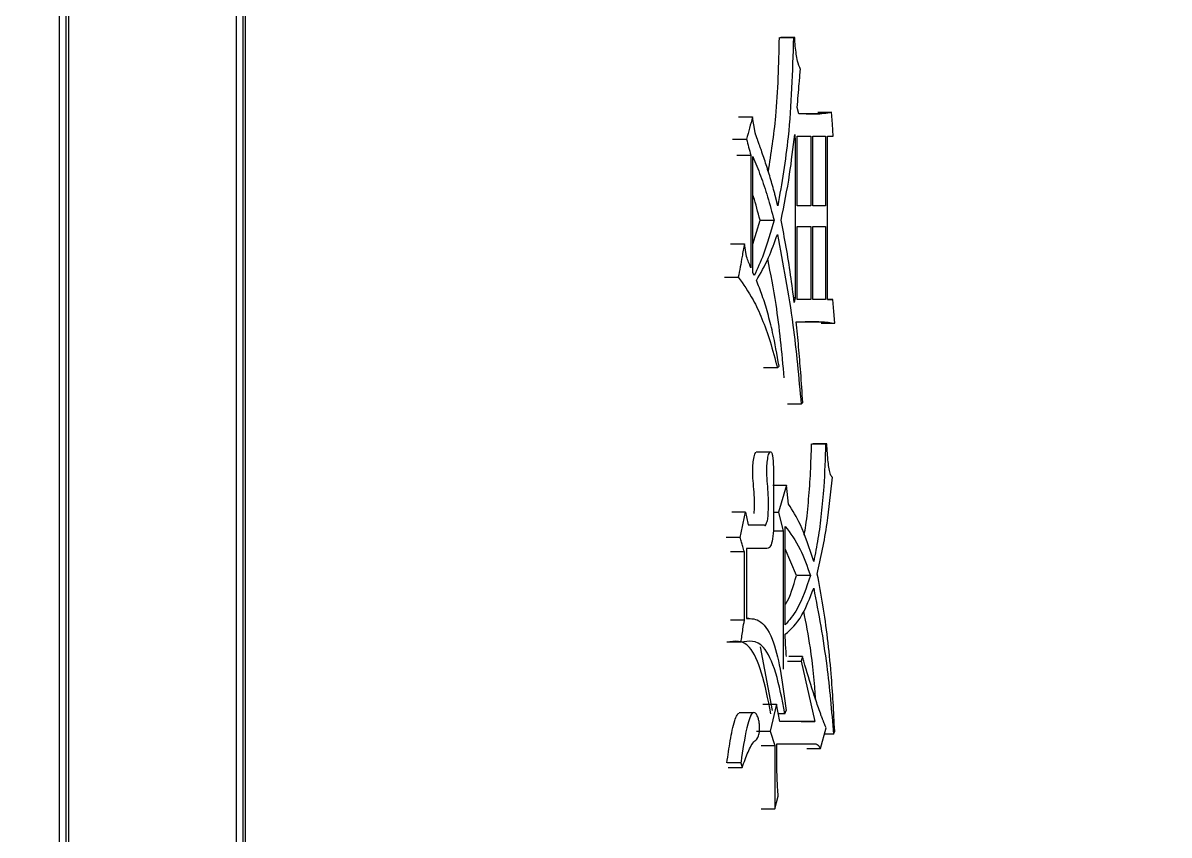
# Model space of a CAD drawing. Header units: millimetres. Extents: x 5659 to 7608, y 3628 to 5007.
# Drawn here: x 6548.05 to 6555.86, y 3845.21 to 3850.74 of the extents above; entities that cross this region are included whole.
import ezdxf

# ---------------------------------------------------------------- set-up
doc = ezdxf.new("R2010")
doc.units = ezdxf.units.MM

msp = doc.modelspace()

# ---------------------------------------------------------------- linework, layer by layer
at = {"color": 7, "linetype": 'Continuous', "lineweight": 25}
for p, q in [((6549.501, 3854.8901), (6549.5009, 3843.3073)), ((6549.5466, 3854.9113), (6549.5464, 3843.3073)), ((6549.5651, 3843.2573), (6549.5653, 3854.92)), ((6548.2945, 3854.3438), (6548.2944, 3843.2573)), ((6548.3394, 3854.3626), (6548.3393, 3843.2573)), ((6548.3595, 3843.3073), (6548.3596, 3854.371)), ((6553.2075, 3850.6407), (6553.3014, 3850.6407)), ((6553.3098, 3850.6407), (6553.2159, 3850.6407)), ((6553.3098, 3850.6407), (6553.3014, 3850.6407)), ((6553.3376, 3850.1215), (6553.3265, 3850.1648)), ((6552.9275, 3850.0999), (6553.022, 3850.0999)), ((6553.4804, 3850.1215), (6553.3376, 3850.1215)), ((6553.387, 3850.1215), (6553.4804, 3850.1215)), ((6553.4681, 3850.1324), (6553.5613, 3850.1323)), ((6552.8866, 3849.9484), (6552.9812, 3849.9484)), ((6553.3126, 3849.9484), (6553.3126, 3848.8667)), ((6553.3265, 3849.4941), (6553.3265, 3849.9701)), ((6553.3265, 3849.9701), (6553.4204, 3849.9701)), ((6553.4204, 3849.9701), (6553.4204, 3849.4941)), ((6553.4341, 3849.4941), (6553.4341, 3849.9701)), ((6553.4341, 3849.9701), (6553.521, 3849.9701)), ((6553.521, 3849.9701), (6553.521, 3849.4941)), ((6553.5344, 3849.9701), (6553.572, 3849.9701)), ((6553.5344, 3848.8559), (6553.5344, 3849.9701)), ((6552.9159, 3849.8403), (6553.0104, 3849.8403)), ((6553.0104, 3849.8403), (6553.0104, 3849.0722)), ((6553.0249, 3849.0398), (6553.025, 3849.8294)), ((6553.4204, 3849.4941), (6553.3265, 3849.4941)), ((6553.4204, 3849.4941), (6553.3268, 3849.4941)), ((6553.521, 3849.4941), (6553.4341, 3849.4941)), ((6553.521, 3849.4941), (6553.4341, 3849.4941)), ((6553.0249, 3849.2333), (6553.0732, 3849.3968)), ((6553.0746, 3849.3968), (6553.1688, 3849.3968)), ((6553.3265, 3848.8559), (6553.3265, 3849.3535)), ((6553.3265, 3849.3535), (6553.4204, 3849.3535)), ((6553.4204, 3849.3535), (6553.4204, 3848.8559)), ((6553.434, 3848.8559), (6553.4341, 3849.3535)), ((6553.4341, 3849.3535), (6553.521, 3849.3535)), ((6553.521, 3849.3535), (6553.521, 3848.8559)), ((6552.8719, 3849.2345), (6552.9665, 3849.2345)), ((6553.0336, 3849.0182), (6553.0249, 3849.0398)), ((6553.3126, 3848.8667), (6553.3027, 3848.8667)), ((6553.3126, 3848.8667), (6553.307, 3848.8343)), ((6553.4204, 3848.8559), (6553.3265, 3848.8559)), ((6553.4204, 3848.8559), (6553.3268, 3848.8559)), ((6553.521, 3848.8559), (6553.434, 3848.8559)), ((6553.521, 3848.8559), (6553.434, 3848.8559)), ((6553.5693, 3848.8559), (6553.5344, 3848.8559)), ((6553.5344, 3848.8559), (6553.5693, 3848.8559)), ((6553.3209, 3848.7045), (6553.4749, 3848.7045)), ((6553.4749, 3848.7045), (6553.3815, 3848.7045)), ((6553.4895, 3848.6937), (6553.5827, 3848.6936)), ((6553.1916, 3848.3907), (6553.0974, 3848.3907)), ((6553.1916, 3848.3907), (6553.2029, 3848.4015)), ((6553.3542, 3848.142), (6553.3653, 3848.1528)), ((6553.1412, 3847.8156), (6553.0463, 3847.8156)), ((6553.4276, 3847.8715), (6553.5209, 3847.8715)), ((6553.529, 3847.8715), (6553.4357, 3847.8715)), ((6553.529, 3847.8715), (6553.5209, 3847.8715)), ((6553.1597, 3847.5903), (6553.2537, 3847.5903)), ((6553.2537, 3847.5903), (6553.2001, 3847.4064)), ((6553.2678, 3847.4605), (6553.2537, 3847.5903)), ((6553.166, 3847.5145), (6553.166, 3847.3415)), ((6552.9753, 3847.4064), (6552.8807, 3847.4064)), ((6553.166, 3847.4064), (6553.2001, 3847.4064)), ((6553.2001, 3847.4064), (6553.2312, 3847.2766)), ((6552.9928, 3847.3198), (6553.103, 3847.3198)), ((6553.0086, 3847.3198), (6553.103, 3847.3198)), ((6553.2312, 3847.2766), (6553.1637, 3847.2766)), ((6553.2312, 3847.2766), (6553.2312, 3846.3355)), ((6553.2453, 3846.6384), (6553.2453, 3847.309)), ((6552.9371, 3847.2333), (6552.8424, 3847.2333)), ((6552.9665, 3847.1359), (6552.8719, 3847.1359)), ((6552.9665, 3846.6708), (6552.9665, 3847.1359)), ((6553.1202, 3847.1576), (6552.9811, 3847.1576)), ((6552.9811, 3847.1576), (6552.9811, 3846.6816)), ((6553.3216, 3846.9737), (6553.2453, 3847.1569)), ((6553.4175, 3846.9737), (6553.324, 3846.9737)), ((6552.9967, 3846.6822), (6552.9811, 3846.6822)), ((6552.943, 3846.5193), (6552.8483, 3846.5193)), ((6553.075, 3846.4889), (6553.1551, 3846.0542)), ((6553.3625, 3846.422), (6553.2688, 3846.422)), ((6553.3625, 3846.422), (6553.3542, 3846.3895)), ((6553.2604, 3846.3896), (6553.3542, 3846.3895)), ((6553.3542, 3846.3895), (6553.4476, 3845.9785)), ((6553.0917, 3846.0975), (6553.1859, 3846.0975)), ((6553.1859, 3846.0975), (6553.1431, 3845.9136)), ((6553.2085, 3845.9785), (6553.1859, 3846.0975)), ((6553.0253, 3846.0381), (6552.9302, 3846.0381)), ((6553.2424, 3846.0326), (6553.1982, 3846.0326)), ((6553.2424, 3846.0326), (6553.2509, 3846.0542)), ((6553.4476, 3845.9785), (6553.2085, 3845.9785)), ((6553.3541, 3845.9785), (6553.4476, 3845.9785)), ((6553.4857, 3845.7946), (6553.5236, 3845.9352)), ((6553.0488, 3845.9136), (6553.1431, 3845.9136)), ((6553.1431, 3845.9136), (6553.1745, 3845.8162)), ((6553.5746, 3845.892), (6553.5119, 3845.892)), ((6553.5746, 3845.892), (6553.5826, 3845.9136)), ((6553.1745, 3845.8162), (6553.1745, 3845.3835)), ((6553.1887, 3845.827), (6553.4476, 3845.8271)), ((6553.1887, 3845.6864), (6553.1887, 3845.827)), ((6553.3541, 3845.8271), (6553.4476, 3845.8271)), ((6553.3923, 3845.7946), (6553.4857, 3845.7946)), ((6552.943, 3845.6972), (6552.8483, 3845.6972)), ((6552.8572, 3845.6647), (6552.9518, 3845.6647)), ((6553.1745, 3845.3835), (6553.1972, 3845.4701))]:
    msp.add_line(p, q, dxfattribs=at)
at = {"color": 7, "linetype": 'Continuous', "lineweight": 25, "flags": 128}
for points in [[(6553.0395, 3849.9917), (6553.0324, 3850.0356), (6553.0272, 3850.0678), (6553.022, 3850.0999)], [(6553.572, 3849.9701), (6553.5666, 3850.0512), (6553.5613, 3850.1323)], [(6553.3098, 3849.9809), (6553.3112, 3849.9647), (6553.3126, 3849.9484)], [(6552.9812, 3849.1479), (6552.9739, 3849.1912), (6552.9665, 3849.2345)], [(6552.8307, 3849.0073), (6552.8541, 3849.0073), (6552.8782, 3849.0073), (6552.9254, 3849.0073)], [(6553.5827, 3848.6936), (6553.576, 3848.7748), (6553.5693, 3848.8559)], [(6553.3542, 3848.142), (6553.3152, 3848.142), (6553.2868, 3848.142), (6553.2605, 3848.142)], [(6552.9665, 3846.6708), (6552.9424, 3846.6708), (6552.9183, 3846.6708), (6552.8719, 3846.6708)], [(6553.0803, 3845.8162), (6553.1266, 3845.8162), (6553.1745, 3845.8162)], [(6552.943, 3845.6972), (6552.9474, 3845.681), (6552.9518, 3845.6647)], [(6553.0803, 3845.3835), (6553.1029, 3845.3835), (6553.1271, 3845.3835), (6553.1745, 3845.3835)]]:
    msp.add_lwpolyline(points, dxfattribs=at)
at = {"color": 7, "linetype": 'Continuous', "lineweight": 25}
for points, knots in [([(6479.4188, 3839.9833), (6481.9791, 3840.0082), (6485.5595, 3840.043), (6490.8288, 3840.3217), (6495.2932, 3840.6571), (6500.6093, 3841.2227), (6506.1783, 3841.996), (6511.9917, 3843.0061), (6517.9629, 3844.2621), (6524.039, 3845.7728), (6530.1769, 3847.5435), (6536.3421, 3849.5777), (6542.5057, 3851.8771), (6548.6425, 3854.4424), (6554.7307, 3857.2727), (6560.7502, 3860.3665), (6566.6829, 3863.7212), (6572.512, 3867.3333), (6578.2218, 3871.1989), (6583.7974, 3875.313), (6589.2246, 3879.6702), (6594.4903, 3884.2644), (6599.5816, 3889.089), (6604.4865, 3894.1366), (6609.1934, 3899.3995), (6613.6912, 3904.8695), (6617.9694, 3910.5377), (6622.0181, 3916.395), (6625.8278, 3922.4316), (6629.3894, 3928.6375), (6632.6946, 3935.0021), (6635.7355, 3941.5147), (6638.5046, 3948.1639), (6640.995, 3954.9383), (6643.2004, 3961.826), (6645.1151, 3968.8148), (6646.7336, 3975.8924), (6648.0515, 3983.0461), (6649.0644, 3990.263), (6649.7688, 3997.5302), (6650.1616, 4004.8344), (6650.2405, 4012.1623), (6650.0035, 4019.5003), (6649.4494, 4026.835), (6648.5772, 4034.1527), (6647.3869, 4041.4397), (6645.8787, 4048.6823), (6644.0537, 4055.8669), (6641.9133, 4062.9798), (6639.4594, 4070.0073), (6636.6946, 4076.9359), (6633.6219, 4083.7522), (6630.2448, 4090.4429), (6626.5672, 4096.9947), (6622.5935, 4103.3947), (6618.3285, 4109.6301), (6613.7774, 4115.6881), (6608.9454, 4121.5564), (6603.8383, 4127.2229), (6598.4617, 4132.6754), (6593.015, 4137.723), (6587.5416, 4142.3752), (6582.0834, 4146.6447), (6576.4584, 4150.6871), (6570.677, 4154.4955), (6564.7496, 4158.0636), (6558.6871, 4161.3856), (6552.5013, 4164.4559), (6546.2047, 4167.2693), (6539.811, 4169.8213), (6533.3358, 4172.1074), (6526.7981, 4174.1236), (6520.2232, 4175.8662), (6513.6504, 4177.331), (6507.1565, 4178.5125), (6500.867, 4179.4096), (6495.3433, 4179.9931), (6490.4605, 4180.3607), (6485.6364, 4180.6004), (6479.662, 4180.7175), (6474.1452, 4180.6072), (6468.876, 4180.3354), (6464.4116, 4179.998), (6459.0955, 4179.433), (6453.5265, 4178.6595), (6447.7131, 4177.6495), (6441.7419, 4176.3935), (6435.6658, 4174.8828), (6429.5279, 4173.1121), (6423.3626, 4171.0779), (6417.1991, 4168.7785), (6411.0623, 4166.2132), (6404.9741, 4163.3829), (6398.9546, 4160.2891), (6393.0219, 4156.9344), (6387.1927, 4153.3223), (6381.483, 4149.4567), (6375.9074, 4145.3426), (6370.4801, 4140.9854), (6365.2145, 4136.3912), (6360.1231, 4131.5666), (6355.2183, 4126.519), (6350.5114, 4121.256), (6346.0136, 4115.7861), (6341.7354, 4110.1178), (6337.6867, 4104.2606), (6333.8771, 4098.224), (6330.3153, 4092.0181), (6327.0105, 4085.6533), (6323.9678, 4079.1414), (6321.2058, 4072.4899), (6318.8688, 4066.2079), (6317.5903, 4062.1027), (6317.027, 4060.2943)], [0, 0, 0, 0, 0.010207, 0.014274, 0.021037, 0.028056, 0.035587, 0.043451, 0.051578, 0.059911, 0.06841, 0.077044, 0.085791, 0.094634, 0.103558, 0.112554, 0.121612, 0.130726, 0.13989, 0.149098, 0.158347, 0.167633, 0.176954, 0.186306, 0.195688, 0.205098, 0.214535, 0.223996, 0.233481, 0.242989, 0.252518, 0.262068, 0.271639, 0.281229, 0.290838, 0.300466, 0.310113, 0.319778, 0.329461, 0.339162, 0.348881, 0.358618, 0.368373, 0.378146, 0.387938, 0.397748, 0.407578, 0.417427, 0.427296, 0.437185, 0.447097, 0.457031, 0.466988, 0.47697, 0.486979, 0.497016, 0.507082, 0.517181, 0.527315, 0.537488, 0.547704, 0.556915, 0.566123, 0.575327, 0.584526, 0.593719, 0.602905, 0.612082, 0.621247, 0.630396, 0.639524, 0.64862, 0.657668, 0.666638, 0.675463, 0.683979, 0.691963, 0.697606, 0.703501, 0.71122, 0.721427, 0.725494, 0.732257, 0.739276, 0.746807, 0.754671, 0.762798, 0.771131, 0.77963, 0.788264, 0.797011, 0.805853, 0.814778, 0.823774, 0.832832, 0.841946, 0.85111, 0.860318, 0.869567, 0.878853, 0.888174, 0.897526, 0.906908, 0.916318, 0.925755, 0.935216, 0.944701, 0.954208, 0.963738, 0.973288, 0.982858, 0.992449, 1, 1, 1, 1]), ([(6553.1301, 3849.727), (6553.1494, 3849.8508), (6553.1937, 3850.135), (6553.2013, 3850.4582), (6553.2056, 3850.6407)], [0, 0, 0, 0, 0.435329, 1, 1, 1, 1]), ([(6553.3014, 3850.6407), (6553.2943, 3850.4092), (6553.2818, 3849.9995), (6553.2209, 3849.6473), (6553.1944, 3849.4941)], [0, 0, 0, 0, 0.56492, 1, 1, 1, 1]), ([(6553.3487, 3850.4244), (6553.3421, 3850.4419), (6553.331, 3850.471), (6553.3202, 3850.5285), (6553.3136, 3850.5828), (6553.3111, 3850.6214), (6553.3098, 3850.6407)], [0, 0, 0, 0, 0.330275, 0.550122, 0.773937, 1, 1, 1, 1]), ([(6553.3265, 3850.1648), (6553.3314, 3850.2193), (6553.3391, 3850.3055), (6553.3461, 3850.3925), (6553.3487, 3850.4244)], [0, 0, 0, 0, 0.632425, 1, 1, 1, 1]), ([(6553.022, 3850.0999), (6553.0153, 3850.0746), (6553.0017, 3850.0241), (6552.988, 3849.9737), (6552.9812, 3849.9484)], [0, 0, 0, 0, 0.5, 1, 1, 1, 1]), ([(6553.5613, 3850.1323), (6553.5519, 3850.1299), (6553.5338, 3850.1252), (6553.5068, 3850.1225), (6553.4892, 3850.1219), (6553.4804, 3850.1215)], [0, 0, 0, 0, 0.350188, 0.675022, 1, 1, 1, 1]), ([(6552.9812, 3849.9484), (6552.9861, 3849.9304), (6552.9958, 3849.8943), (6553.0055, 3849.8583), (6553.0104, 3849.8403)], [0, 0, 0, 0, 0.500001, 1, 1, 1, 1]), ([(6553.1944, 3849.4941), (6553.1939, 3849.4965), (6553.193, 3849.5), (6553.1918, 3849.5048), (6553.1907, 3849.5095), (6553.1895, 3849.5142), (6553.1884, 3849.5189), (6553.1875, 3849.5225), (6553.1863, 3849.5272), (6553.1852, 3849.5319), (6553.184, 3849.5366), (6553.1831, 3849.5401), (6553.1822, 3849.5436), (6553.1811, 3849.5483), (6553.1796, 3849.5541), (6553.1781, 3849.56), (6553.176, 3849.5681), (6553.1697, 3849.5922), (6553.1536, 3849.6505), (6553.1354, 3849.7107), (6553.1115, 3849.7864), (6553.0971, 3849.8291), (6553.0846, 3849.8651), (6553.0819, 3849.8731), (6553.0791, 3849.8811), (6553.0763, 3849.889), (6553.0742, 3849.895), (6553.0721, 3849.9009), (6553.0693, 3849.9088), (6553.0665, 3849.9167), (6553.0637, 3849.9246), (6553.0615, 3849.9305), (6553.0598, 3849.9354), (6553.0584, 3849.9394), (6553.057, 3849.9433), (6553.0555, 3849.9472), (6553.0541, 3849.9512), (6553.0531, 3849.9541), (6553.0517, 3849.958), (6553.0502, 3849.9619), (6553.0488, 3849.9659), (6553.0478, 3849.9688), (6553.0467, 3849.9717), (6553.0453, 3849.9757), (6553.0439, 3849.9796), (6553.0425, 3849.9835), (6553.0411, 3849.9872), (6553.0401, 3849.9899), (6553.0395, 3849.9917)], [0, 0, 0, 0, 0.012754, 0.019131, 0.025508, 0.038262, 0.044639, 0.051016, 0.057393, 0.070147, 0.076524, 0.082901, 0.089278, 0.095655, 0.108409, 0.121164, 0.127541, 0.153049, 0.255102, 0.459223, 0.51024, 0.714344, 0.727098, 0.739852, 0.76536, 0.778114, 0.790868, 0.803622, 0.816376, 0.841885, 0.854639, 0.867393, 0.880147, 0.886524, 0.892901, 0.905655, 0.912032, 0.918409, 0.924786, 0.93754, 0.943917, 0.950294, 0.956671, 0.963048, 0.975802, 0.982179, 0.988556, 1, 1, 1, 1]), ([(6553.2171, 3849.3968), (6553.2378, 3849.4987), (6553.275, 3849.6818), (6553.2991, 3849.889), (6553.3098, 3849.9809)], [0, 0, 0, 0, 0.556532, 1, 1, 1, 1]), ([(6553.025, 3849.8294), (6553.0425, 3849.7865), (6553.0773, 3849.701), (6553.1258, 3849.5574), (6553.1545, 3849.4505), (6553.1688, 3849.3968)], [0, 0, 0, 0, 0.334945, 0.666198, 1, 1, 1, 1]), ([(6553.0732, 3849.3968), (6553.0591, 3849.452), (6553.0439, 3849.5118), (6553.0263, 3849.5637), (6553.0249, 3849.5677)], [0, 0, 0, 0, 0.923148, 1, 1, 1, 1]), ([(6553.1688, 3849.3968), (6553.146, 3849.3155), (6553.1055, 3849.1713), (6553.0555, 3849.0647), (6553.0336, 3849.0182)], [0, 0, 0, 0, 0.56355, 1, 1, 1, 1]), ([(6553.307, 3848.8343), (6553.299, 3848.8972), (6553.2826, 3849.0267), (6553.2526, 3849.215), (6553.2289, 3849.3361), (6553.2171, 3849.3968)], [0, 0, 0, 0, 0.320214, 0.659112, 1, 1, 1, 1]), ([(6553.0482, 3848.9857), (6553.0769, 3849.0341), (6553.1284, 3849.1209), (6553.1722, 3849.2446), (6553.1916, 3849.2994)], [0, 0, 0, 0, 0.556747, 1, 1, 1, 1]), ([(6553.1916, 3849.2994), (6553.23, 3849.0985), (6553.2992, 3848.7369), (6553.3373, 3848.325), (6553.3542, 3848.142)], [0, 0, 0, 0, 0.555577, 1, 1, 1, 1]), ([(6552.9665, 3849.2345), (6552.9613, 3849.2057), (6552.9519, 3849.1534), (6552.9382, 3849.0777), (6552.9296, 3849.0308), (6552.9254, 3849.0073)], [0, 0, 0, 0, 0.380657, 0.690329, 1, 1, 1, 1]), ([(6553.0104, 3849.0722), (6553.0055, 3849.0848), (6552.9958, 3849.1101), (6552.9861, 3849.1353), (6552.9812, 3849.1479)], [0, 0, 0, 0, 0.499997, 1, 1, 1, 1]), ([(6553.2383, 3848.3219), (6553.2225, 3848.4935), (6553.1959, 3848.7818), (6553.1464, 3849.031), (6553.1264, 3849.132)], [0, 0, 0, 0, 0.5950129, 1, 1, 1, 1]), ([(6552.9254, 3849.0073), (6552.9595, 3848.9596), (6553.016, 3848.8808), (6553.0874, 3848.7275), (6553.1432, 3848.5728), (6553.1754, 3848.4517), (6553.1916, 3848.3907)], [0, 0, 0, 0, 0.33491, 0.554084, 0.775731, 1, 1, 1, 1]), ([(6553.2029, 3848.4015), (6553.1892, 3848.48), (6553.1667, 3848.6086), (6553.1264, 3848.7648), (6553.0894, 3848.8845), (6553.0619, 3848.9521), (6553.0482, 3848.9857)], [0, 0, 0, 0, 0.345122, 0.565624, 0.783909, 1, 1, 1, 1]), ([(6553.3653, 3848.1528), (6553.3607, 3848.2214), (6553.3523, 3848.3488), (6553.3371, 3848.5326), (6553.3263, 3848.6471), (6553.3209, 3848.7045)], [0, 0, 0, 0, 0.368755, 0.684174, 1, 1, 1, 1]), ([(6553.4749, 3848.7045), (6553.4854, 3848.7041), (6553.5063, 3848.7035), (6553.5423, 3848.7), (6553.5676, 3848.696), (6553.5827, 3848.6936)], [0, 0, 0, 0, 0.289216, 0.578434, 1, 1, 1, 1]), ([(6553.0337, 3847.3982), (6553.0339, 3847.4009), (6553.0377, 3847.4543), (6553.0338, 3847.5626), (6553.0193, 3847.6806), (6553.028, 3847.7625), (6553.0348, 3847.7955), (6553.0412, 3847.8122), (6553.0442, 3847.8142), (6553.045, 3847.8148)], [0, 0, 0, 0, 0.018521, 0.367057, 0.710389, 0.822056, 0.932404, 0.97926, 1, 1, 1, 1]), ([(6553.103, 3847.3198), (6553.1042, 3847.3186), (6553.1064, 3847.3162), (6553.1092, 3847.3149), (6553.1114, 3847.3164), (6553.1139, 3847.3236), (6553.1178, 3847.3358), (6553.1241, 3847.3473), (6553.1284, 3847.3733), (6553.132, 3847.4447), (6553.1301, 3847.561), (6553.115, 3847.6785), (6553.1233, 3847.7602), (6553.1299, 3847.7941), (6553.1372, 3847.8128), (6553.1433, 3847.8185), (6553.149, 3847.8172), (6553.1538, 3847.81), (6553.158, 3847.7958), (6553.1635, 3847.7569), (6553.1667, 3847.6599), (6553.1663, 3847.5732), (6553.166, 3847.5145)], [0, 0, 0, 0, 0.0138, 0.025127, 0.031098, 0.037099, 0.060784, 0.089374, 0.112534, 0.153888, 0.320046, 0.483741, 0.537098, 0.589789, 0.612612, 0.635583, 0.657284, 0.674402, 0.691535, 0.721107, 0.811251, 1, 1, 1, 1]), ([(6553.3742, 3847.2503), (6553.3782, 3847.2723), (6553.3918, 3847.3476), (6553.4054, 3847.4947), (6553.4192, 3847.6798), (6553.4229, 3847.8075), (6553.4248, 3847.8715)], [0, 0, 0, 0, 0.120306, 0.411451, 0.705042, 1, 1, 1, 1]), ([(6553.5209, 3847.8715), (6553.5176, 3847.7729), (6553.512, 3847.6108), (6553.4923, 3847.3957), (6553.4701, 3847.2235), (6553.4496, 3847.1216), (6553.4395, 3847.071)], [0, 0, 0, 0, 0.3439877, 0.5650552, 0.7839694, 1, 1, 1, 1]), ([(6553.5666, 3847.6444), (6553.5622, 3847.6492), (6553.5531, 3847.659), (6553.544, 3847.7012), (6553.5349, 3847.7708), (6553.5314, 3847.8299), (6553.529, 3847.8715)], [0, 0, 0, 0, 0.175771, 0.359485, 0.548639, 1, 1, 1, 1]), ([(6553.464, 3846.9845), (6553.4885, 3847.0959), (6553.5326, 3847.2965), (6553.5561, 3847.5373), (6553.5666, 3847.6444)], [0, 0, 0, 0, 0.554975, 1, 1, 1, 1]), ([(6553.4395, 3847.071), (6553.4104, 3847.1607), (6553.3589, 3847.3198), (6553.2955, 3847.4177), (6553.2678, 3847.4604)], [0, 0, 0, 0, 0.5637392, 1, 1, 1, 1]), ([(6552.9371, 3847.2333), (6552.9435, 3847.2621), (6552.9563, 3847.3198), (6552.9689, 3847.3775), (6552.9753, 3847.4064)], [0, 0, 0, 0, 0.499999, 1, 1, 1, 1]), ([(6552.9753, 3847.4064), (6552.9782, 3847.3919), (6552.9841, 3847.3631), (6552.9899, 3847.3342), (6552.9928, 3847.3198)], [0, 0, 0, 0, 0.5, 1, 1, 1, 1]), ([(6553.166, 3847.3415), (6553.1656, 3847.3145), (6553.1649, 3847.2614), (6553.1546, 3847.1935), (6553.1373, 3847.1609), (6553.1259, 3847.1587), (6553.1202, 3847.1576)], [0, 0, 0, 0, 0.2935292, 0.5772393, 0.7904501, 1, 1, 1, 1]), ([(6553.2453, 3847.309), (6553.2801, 3847.2632), (6553.3428, 3847.1807), (6553.3945, 3847.0374), (6553.4175, 3846.9737)], [0, 0, 0, 0, 0.555585, 1, 1, 1, 1]), ([(6552.9665, 3847.1359), (6552.9629, 3847.1478), (6552.9563, 3847.17), (6552.9465, 3847.2024), (6552.9402, 3847.223), (6552.9371, 3847.2333)], [0, 0, 0, 0, 0.365746, 0.682872, 1, 1, 1, 1]), ([(6553.4175, 3846.9737), (6553.3886, 3846.8905), (6553.3371, 3846.7429), (6553.2732, 3846.6702), (6553.2453, 3846.6384)], [0, 0, 0, 0, 0.56317, 1, 1, 1, 1]), ([(6553.2453, 3846.7761), (6553.2475, 3846.7793), (6553.2772, 3846.8208), (6553.3003, 3846.9003), (6553.3216, 3846.9737)], [0, 0, 0, 0, 0.0756534, 1, 1, 1, 1]), ([(6553.5826, 3845.9136), (6553.5759, 3846.0452), (6553.5649, 3846.2613), (6553.5351, 3846.5465), (6553.504, 3846.7759), (6553.4773, 3846.9152), (6553.464, 3846.9845)], [0, 0, 0, 0, 0.3437, 0.56446, 0.78335, 1, 1, 1, 1]), ([(6553.2453, 3846.5735), (6553.2847, 3846.6087), (6553.3557, 3846.672), (6553.4137, 3846.821), (6553.4395, 3846.8872)], [0, 0, 0, 0, 0.555454, 1, 1, 1, 1]), ([(6553.4395, 3846.8872), (6553.472, 3846.7159), (6553.5307, 3846.4072), (6553.5611, 3846.0507), (6553.5746, 3845.892)], [0, 0, 0, 0, 0.554852, 1, 1, 1, 1]), ([(6553.4541, 3846.1245), (6553.4436, 3846.2467), (6553.4248, 3846.4652), (6553.3877, 3846.6507), (6553.3714, 3846.7324)], [0, 0, 0, 0, 0.559578, 1, 1, 1, 1]), ([(6552.943, 3846.5193), (6552.9453, 3846.5341), (6552.9499, 3846.5637), (6552.9577, 3846.6142), (6552.9633, 3846.6499), (6552.9665, 3846.6708)], [0, 0, 0, 0, 0.2932077, 0.5864153, 1, 1, 1, 1]), ([(6552.9811, 3846.6816), (6553.0138, 3846.6814), (6553.0793, 3846.681), (6553.1927, 3846.5061), (6553.2285, 3846.2278), (6553.2509, 3846.0542)], [0, 0, 0, 0, 0.271711, 0.545564, 1, 1, 1, 1]), ([(6553.2537, 3846.422), (6553.2523, 3846.4393), (6553.2496, 3846.4727), (6553.2462, 3846.523), (6553.2456, 3846.5566), (6553.2453, 3846.5735)], [0, 0, 0, 0, 0.348407, 0.672288, 1, 1, 1, 1]), ([(6553.1467, 3846.0326), (6553.1279, 3846.1306), (6553.0913, 3846.322), (6552.9873, 3846.5445), (6552.9004, 3846.5288), (6552.8476, 3846.5193)], [0, 0, 0, 0, 0.291558, 0.569369, 1, 1, 1, 1]), ([(6553.2424, 3846.0326), (6553.2237, 3846.1306), (6553.187, 3846.3221), (6553.0829, 3846.5445), (6552.9959, 3846.5288), (6552.943, 3846.5193)], [0, 0, 0, 0, 0.29142, 0.569226, 1, 1, 1, 1]), ([(6553.5236, 3845.9352), (6553.5221, 3845.9389), (6553.52, 3845.9444), (6553.5171, 3845.9518), (6553.5142, 3845.9591), (6553.5113, 3845.9665), (6553.5084, 3845.9739), (6553.5063, 3845.9795), (6553.5034, 3845.9869), (6553.5005, 3845.9944), (6553.4977, 3846.0019), (6553.4955, 3846.0076), (6553.4913, 3846.0189), (6553.4764, 3846.0592), (6553.4569, 3846.1152), (6553.4187, 3846.2308), (6553.3895, 3846.3295), (6553.3656, 3846.4114), (6553.3625, 3846.422)], [0, 0, 0, 0, 0.025377, 0.038065, 0.050754, 0.076131, 0.088819, 0.101507, 0.114196, 0.139573, 0.152261, 0.16495, 0.177638, 0.228393, 0.431466, 0.532978, 0.939243, 1, 1, 1, 1]), ([(6552.8476, 3845.6972), (6552.8549, 3845.7483), (6552.8694, 3845.8509), (6552.8924, 3845.9633), (6552.9144, 3846.0243), (6552.925, 3846.0335), (6552.9294, 3846.0372)], [0, 0, 0, 0, 0.376936, 0.756018, 0.900931, 1, 1, 1, 1]), ([(6552.9518, 3845.6647), (6552.9647, 3845.7018), (6552.9906, 3845.7762), (6553.0289, 3845.8455), (6553.0586, 3845.8627), (6553.0681, 3845.8976), (6553.0703, 3845.9204), (6553.0704, 3845.9467), (6553.0678, 3845.9745), (6553.0617, 3846.0023), (6553.0516, 3846.0255), (6553.0381, 3846.0421), (6553.0225, 3846.0399), (6553.005, 3846.0141), (6552.9759, 3845.9187), (6552.9574, 3845.8023), (6552.9447, 3845.7095), (6552.943, 3845.6972)], [0, 0, 0, 0, 0.147264, 0.295549, 0.379238, 0.397703, 0.416178, 0.440331, 0.464931, 0.490583, 0.529382, 0.57023, 0.614805, 0.662848, 0.734386, 0.964893, 1, 1, 1, 1]), ([(6553.4476, 3845.8271), (6553.4551, 3845.8258), (6553.4684, 3845.8235), (6553.4804, 3845.8035), (6553.4857, 3845.7946)], [0, 0, 0, 0, 0.557224, 1, 1, 1, 1]), ([(6553.1972, 3845.4701), (6553.1944, 3845.5098), (6553.1893, 3845.581), (6553.1889, 3845.6541), (6553.1887, 3845.6864)], [0, 0, 0, 0, 0.558839, 1, 1, 1, 1])]:
    msp.add_open_spline(points, degree=3, knots=knots, dxfattribs=at)

doc.saveas('drawing.dxf')
